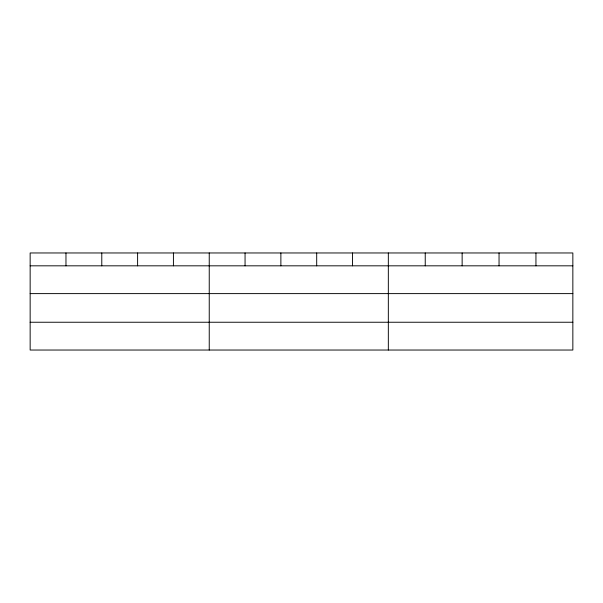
<?xml version="1.0" encoding="UTF-8"?>
<svg xmlns="http://www.w3.org/2000/svg" width="603" height="603" viewBox="0 0 603 603"><rect width="100%" height="100%" fill="white"/><g stroke="black" fill="none" stroke-linecap="round" stroke-linejoin="round"><path stroke-width="0.9" d="M572.85 293.616L572.85 252.966L30.15 252.966L30.15 350.034L572.85 350.034L572.85 293.616L30.15 293.616M30.15 265.825L572.85 265.825M30.15 322.243L572.85 322.243M535.946 252.966L535.946 265.825M499.043 252.966L499.043 265.825M462.139 252.966L462.139 265.825M425.236 252.966L425.236 265.825M388.332 252.966L388.332 350.034M352.514 252.966L352.514 265.825M316.696 252.966L316.696 265.825M280.877 252.966L280.877 265.825M245.059 252.966L245.059 265.825M209.241 252.966L209.241 350.034M173.423 252.966L173.423 265.825M137.605 252.966L137.605 265.825M101.786 252.966L101.786 265.825M65.968 252.966L65.968 265.825"/></g></svg>
